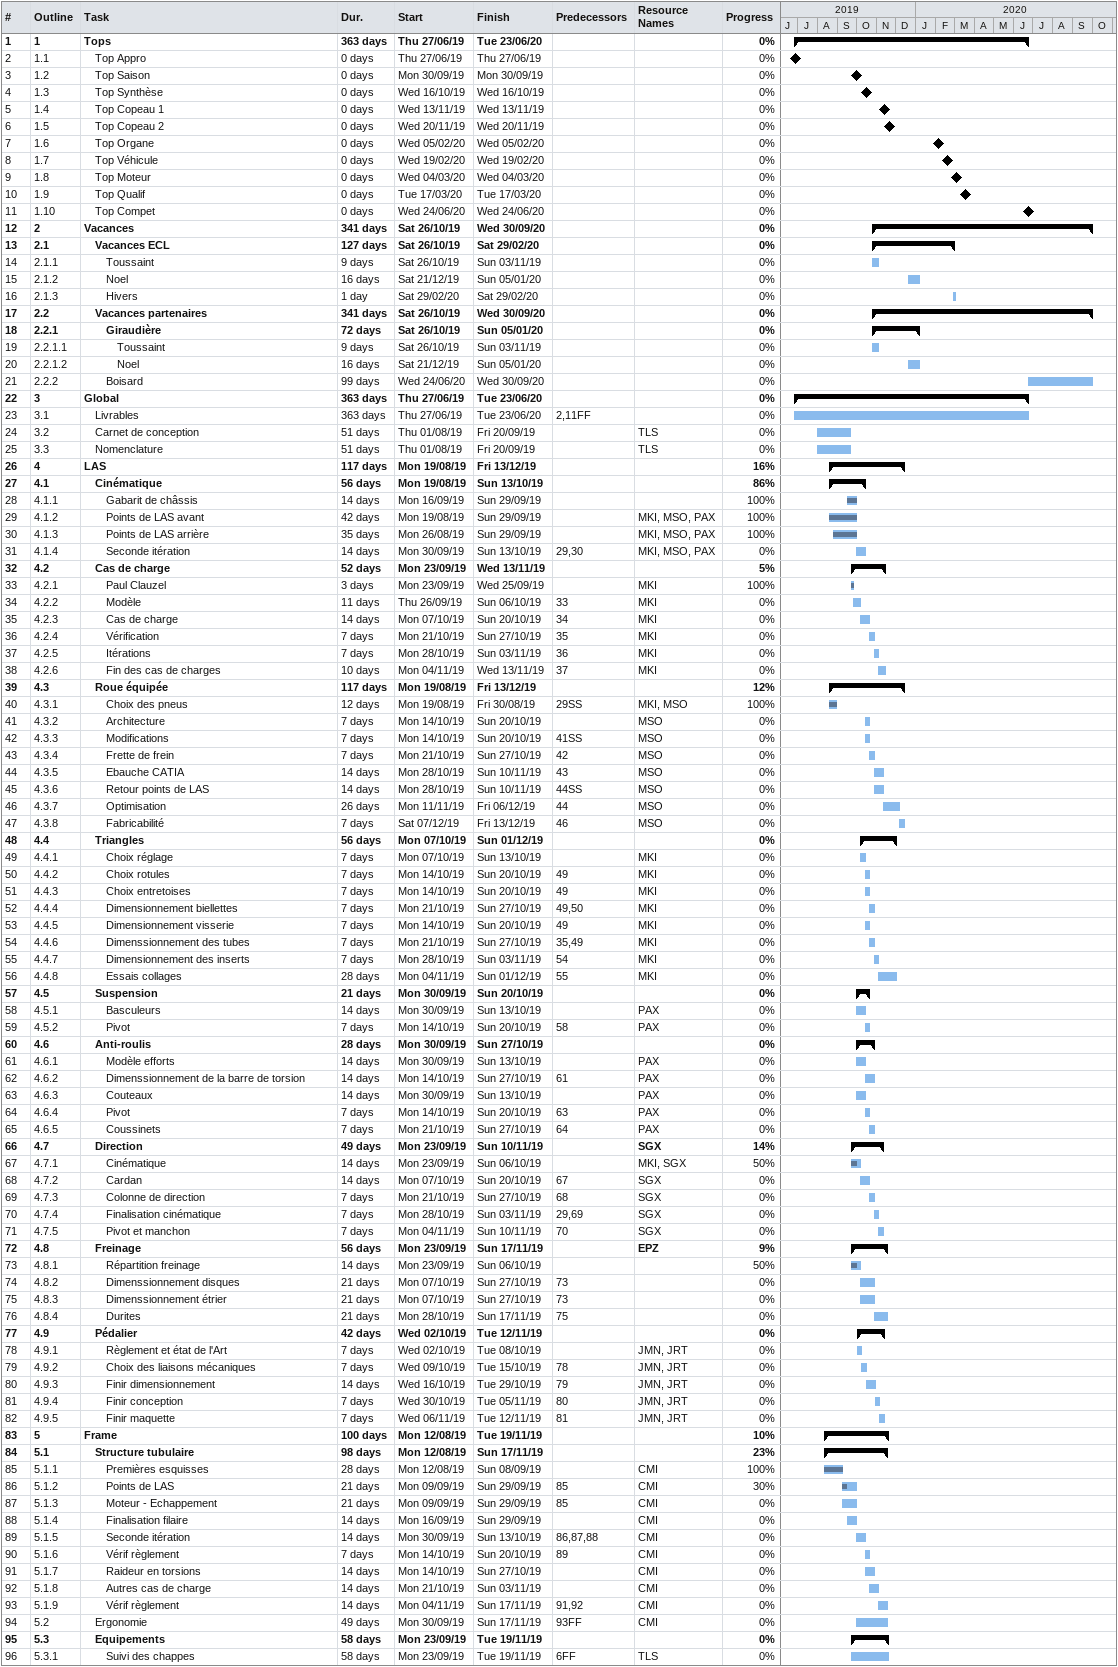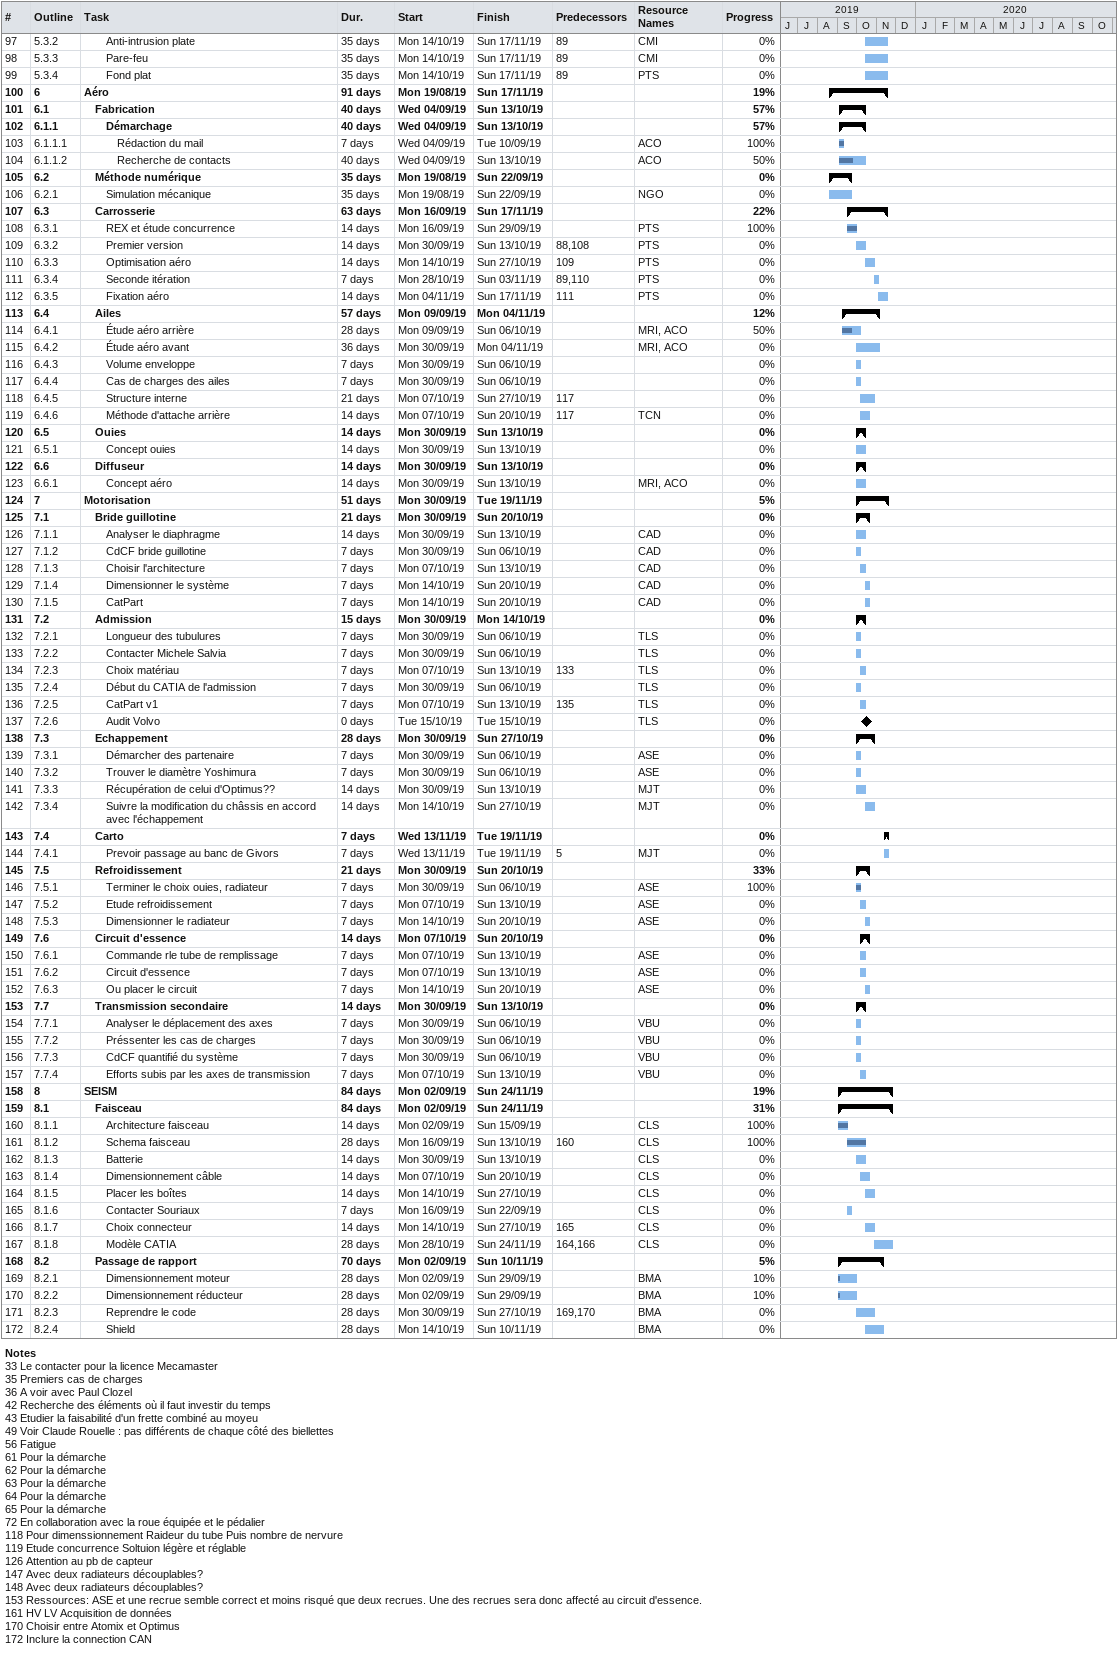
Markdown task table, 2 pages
| ID | WBS | Task | Duration | Start | Finish | Predecessors | Resources | % complete |
|---|---|---|---|---|---|---|---|---|
| 1 | 1 | **Tops** | 363d | 2019-06-27 | 2020-06-23 |  |  | 0 |
| 2 | 1.1 | Top Appro | 0d | 2019-06-27 | 2019-06-27 |  |  | 0 |
| 3 | 1.2 | Top Saison | 0d | 2019-09-30 | 2019-09-30 |  |  | 0 |
| 4 | 1.3 | Top Synthèse | 0d | 2019-10-16 | 2019-10-16 |  |  | 0 |
| 5 | 1.4 | Top Copeau 1 | 0d | 2019-11-13 | 2019-11-13 |  |  | 0 |
| 6 | 1.5 | Top Copeau 2 | 0d | 2019-11-20 | 2019-11-20 |  |  | 0 |
| 7 | 1.6 | Top Organe | 0d | 2020-02-05 | 2020-02-05 |  |  | 0 |
| 8 | 1.7 | Top Véhicule | 0d | 2020-02-19 | 2020-02-19 |  |  | 0 |
| 9 | 1.8 | Top Moteur | 0d | 2020-03-04 | 2020-03-04 |  |  | 0 |
| 10 | 1.9 | Top Qualif | 0d | 2020-03-17 | 2020-03-17 |  |  | 0 |
| 11 | 1.10 | Top Compet | 0d | 2020-06-24 | 2020-06-24 |  |  | 0 |
| 12 | 2 | **Vacances** | 341d | 2019-10-26 | 2020-09-30 |  |  | 0 |
| 13 | 2.1 | **Vacances ECL** | 127d | 2019-10-26 | 2020-02-29 |  |  | 0 |
| 14 | 2.1.1 | Toussaint | 9d | 2019-10-26 | 2019-11-03 |  |  | 0 |
| 15 | 2.1.2 | Noel | 16d | 2019-12-21 | 2020-01-05 |  |  | 0 |
| 16 | 2.1.3 | Hivers | 1d | 2020-02-29 | 2020-02-29 |  |  | 0 |
| 17 | 2.2 | **Vacances partenaires** | 341d | 2019-10-26 | 2020-09-30 |  |  | 0 |
| 18 | 2.2.1 | **Giraudière** | 72d | 2019-10-26 | 2020-01-05 |  |  | 0 |
| 19 | 2.2.1.1 | Toussaint | 9d | 2019-10-26 | 2019-11-03 |  |  | 0 |
| 20 | 2.2.1.2 | Noel | 16d | 2019-12-21 | 2020-01-05 |  |  | 0 |
| 21 | 2.2.2 | Boisard | 99d | 2020-06-24 | 2020-09-30 |  |  | 0 |
| 22 | 3 | **Global** | 363d | 2019-06-27 | 2020-06-23 |  |  | 0 |
| 23 | 3.1 | Livrables | 363d | 2019-06-27 | 2020-06-23 | 2, 11FF |  | 0 |
| 24 | 3.2 | Carnet de conception | 51d | 2019-08-01 | 2019-09-20 |  | TLS | 0 |
| 25 | 3.3 | Nomenclature | 51d | 2019-08-01 | 2019-09-20 |  | TLS | 0 |
| 26 | 4 | **LAS** | 117d | 2019-08-19 | 2019-12-13 |  |  | 16 |
| 27 | 4.1 | **Cinématique** | 56d | 2019-08-19 | 2019-10-13 |  |  | 86 |
| 28 | 4.1.1 | Gabarit de châssis | 14d | 2019-09-16 | 2019-09-29 |  |  | 100 |
| 29 | 4.1.2 | Points de LAS avant | 42d | 2019-08-19 | 2019-09-29 |  | MKI, MSO, PAX | 100 |
| 30 | 4.1.3 | Points de LAS arrière | 35d | 2019-08-26 | 2019-09-29 |  | MKI, MSO, PAX | 100 |
| 31 | 4.1.4 | Seconde itération | 14d | 2019-09-30 | 2019-10-13 | 29, 30 | MKI, MSO, PAX | 0 |
| 32 | 4.2 | **Cas de charge** | 52d | 2019-09-23 | 2019-11-13 |  |  | 5 |
| 33 | 4.2.1 | Paul Clauzel | 3d | 2019-09-23 | 2019-09-25 |  | MKI | 100 |
| 34 | 4.2.2 | Modèle | 11d | 2019-09-26 | 2019-10-06 | 33 | MKI | 0 |
| 35 | 4.2.3 | Cas de charge | 14d | 2019-10-07 | 2019-10-20 | 34 | MKI | 0 |
| 36 | 4.2.4 | Vérification | 7d | 2019-10-21 | 2019-10-27 | 35 | MKI | 0 |
| 37 | 4.2.5 | Itérations | 7d | 2019-10-28 | 2019-11-03 | 36 | MKI | 0 |
| 38 | 4.2.6 | Fin des cas de charges | 10d | 2019-11-04 | 2019-11-13 | 37 | MKI | 0 |
| 39 | 4.3 | **Roue équipée** | 117d | 2019-08-19 | 2019-12-13 |  |  | 12 |
| 40 | 4.3.1 | Choix des pneus | 12d | 2019-08-19 | 2019-08-30 | 29SS | MKI, MSO | 100 |
| 41 | 4.3.2 | Architecture | 7d | 2019-10-14 | 2019-10-20 |  | MSO | 0 |
| 42 | 4.3.3 | Modifications | 7d | 2019-10-14 | 2019-10-20 | 41SS | MSO | 0 |
| 43 | 4.3.4 | Frette de frein | 7d | 2019-10-21 | 2019-10-27 | 42 | MSO | 0 |
| 44 | 4.3.5 | Ebauche CATIA | 14d | 2019-10-28 | 2019-11-10 | 43 | MSO | 0 |
| 45 | 4.3.6 | Retour points de LAS | 14d | 2019-10-28 | 2019-11-10 | 44SS | MSO | 0 |
| 46 | 4.3.7 | Optimisation | 26d | 2019-11-11 | 2019-12-06 | 44 | MSO | 0 |
| 47 | 4.3.8 | Fabricabilité | 7d | 2019-12-07 | 2019-12-13 | 46 | MSO | 0 |
| 48 | 4.4 | **Triangles** | 56d | 2019-10-07 | 2019-12-01 |  |  | 0 |
| 49 | 4.4.1 | Choix réglage | 7d | 2019-10-07 | 2019-10-13 |  | MKI | 0 |
| 50 | 4.4.2 | Choix rotules | 7d | 2019-10-14 | 2019-10-20 | 49 | MKI | 0 |
| 51 | 4.4.3 | Choix entretoises | 7d | 2019-10-14 | 2019-10-20 | 49 | MKI | 0 |
| 52 | 4.4.4 | Dimensionnement biellettes | 7d | 2019-10-21 | 2019-10-27 | 49, 50 | MKI | 0 |
| 53 | 4.4.5 | Dimensionnement visserie | 7d | 2019-10-14 | 2019-10-20 | 49 | MKI | 0 |
| 54 | 4.4.6 | Dimenssionnement des tubes | 7d | 2019-10-21 | 2019-10-27 | 35, 49 | MKI | 0 |
| 55 | 4.4.7 | Dimensionnement des inserts | 7d | 2019-10-28 | 2019-11-03 | 54 | MKI | 0 |
| 56 | 4.4.8 | Essais collages | 28d | 2019-11-04 | 2019-12-01 | 55 | MKI | 0 |
| 57 | 4.5 | **Suspension** | 21d | 2019-09-30 | 2019-10-20 |  |  | 0 |
| 58 | 4.5.1 | Basculeurs | 14d | 2019-09-30 | 2019-10-13 |  | PAX | 0 |
| 59 | 4.5.2 | Pivot | 7d | 2019-10-14 | 2019-10-20 | 58 | PAX | 0 |
| 60 | 4.6 | **Anti-roulis** | 28d | 2019-09-30 | 2019-10-27 |  |  | 0 |
| 61 | 4.6.1 | Modèle efforts | 14d | 2019-09-30 | 2019-10-13 |  | PAX | 0 |
| 62 | 4.6.2 | Dimenssionnement de la barre de torsion | 14d | 2019-10-14 | 2019-10-27 | 61 | PAX | 0 |
| 63 | 4.6.3 | Couteaux | 14d | 2019-09-30 | 2019-10-13 |  | PAX | 0 |
| 64 | 4.6.4 | Pivot | 7d | 2019-10-14 | 2019-10-20 | 63 | PAX | 0 |
| 65 | 4.6.5 | Coussinets | 7d | 2019-10-21 | 2019-10-27 | 64 | PAX | 0 |
| 66 | 4.7 | **Direction** | 49d | 2019-09-23 | 2019-11-10 |  | SGX | 14 |
| 67 | 4.7.1 | Cinématique | 14d | 2019-09-23 | 2019-10-06 |  | MKI, SGX | 50 |
| 68 | 4.7.2 | Cardan | 14d | 2019-10-07 | 2019-10-20 | 67 | SGX | 0 |
| 69 | 4.7.3 | Colonne de direction | 7d | 2019-10-21 | 2019-10-27 | 68 | SGX | 0 |
| 70 | 4.7.4 | Finalisation cinématique | 7d | 2019-10-28 | 2019-11-03 | 29, 69 | SGX | 0 |
| 71 | 4.7.5 | Pivot et manchon | 7d | 2019-11-04 | 2019-11-10 | 70 | SGX | 0 |
| 72 | 4.8 | **Freinage** | 56d | 2019-09-23 | 2019-11-17 |  | EPZ | 9 |
| 73 | 4.8.1 | Répartition freinage | 14d | 2019-09-23 | 2019-10-06 |  |  | 50 |
| 74 | 4.8.2 | Dimenssionnement disques | 21d | 2019-10-07 | 2019-10-27 | 73 |  | 0 |
| 75 | 4.8.3 | Dimenssionnement étrier | 21d | 2019-10-07 | 2019-10-27 | 73 |  | 0 |
| 76 | 4.8.4 | Durites | 21d | 2019-10-28 | 2019-11-17 | 75 |  | 0 |
| 77 | 4.9 | **Pédalier** | 42d | 2019-10-02 | 2019-11-12 |  |  | 0 |
| 78 | 4.9.1 | Règlement et état de l'Art | 7d | 2019-10-02 | 2019-10-08 |  | JMN, JRT | 0 |
| 79 | 4.9.2 | Choix des liaisons mécaniques | 7d | 2019-10-09 | 2019-10-15 | 78 | JMN, JRT | 0 |
| 80 | 4.9.3 | Finir dimensionnement | 14d | 2019-10-16 | 2019-10-29 | 79 | JMN, JRT | 0 |
| 81 | 4.9.4 | Finir conception | 7d | 2019-10-30 | 2019-11-05 | 80 | JMN, JRT | 0 |
| 82 | 4.9.5 | Finir maquette | 7d | 2019-11-06 | 2019-11-12 | 81 | JMN, JRT | 0 |
| 83 | 5 | **Frame** | 100d | 2019-08-12 | 2019-11-19 |  |  | 10 |
| 84 | 5.1 | **Structure tubulaire** | 98d | 2019-08-12 | 2019-11-17 |  |  | 23 |
| 85 | 5.1.1 | Premières esquisses | 28d | 2019-08-12 | 2019-09-08 |  | CMI | 100 |
| 86 | 5.1.2 | Points de LAS | 21d | 2019-09-09 | 2019-09-29 | 85 | CMI | 30 |
| 87 | 5.1.3 | Moteur - Echappement | 21d | 2019-09-09 | 2019-09-29 | 85 | CMI | 0 |
| 88 | 5.1.4 | Finalisation filaire | 14d | 2019-09-16 | 2019-09-29 |  | CMI | 0 |
| 89 | 5.1.5 | Seconde itération | 14d | 2019-09-30 | 2019-10-13 | 86, 87, 88 | CMI | 0 |
| 90 | 5.1.6 | Vérif règlement | 7d | 2019-10-14 | 2019-10-20 | 89 | CMI | 0 |
| 91 | 5.1.7 | Raideur en torsions | 14d | 2019-10-14 | 2019-10-27 |  | CMI | 0 |
| 92 | 5.1.8 | Autres cas de charge | 14d | 2019-10-21 | 2019-11-03 |  | CMI | 0 |
| 93 | 5.1.9 | Vérif règlement | 14d | 2019-11-04 | 2019-11-17 | 91, 92 | CMI | 0 |
| 94 | 5.2 | Ergonomie | 49d | 2019-09-30 | 2019-11-17 | 93FF | CMI | 0 |
| 95 | 5.3 | **Equipements** | 58d | 2019-09-23 | 2019-11-19 |  |  | 0 |
| 96 | 5.3.1 | Suivi des chappes | 58d | 2019-09-23 | 2019-11-19 | 6FF | TLS | 0 |
| 97 | 5.3.2 | Anti-intrusion plate | 35d | 2019-10-14 | 2019-11-17 | 89 | CMI | 0 |
| 98 | 5.3.3 | Pare-feu | 35d | 2019-10-14 | 2019-11-17 | 89 | CMI | 0 |
| 99 | 5.3.4 | Fond plat | 35d | 2019-10-14 | 2019-11-17 | 89 | PTS | 0 |
| 100 | 6 | **Aéro** | 91d | 2019-08-19 | 2019-11-17 |  |  | 19 |
| 101 | 6.1 | **Fabrication** | 40d | 2019-09-04 | 2019-10-13 |  |  | 57 |
| 102 | 6.1.1 | **Démarchage** | 40d | 2019-09-04 | 2019-10-13 |  |  | 57 |
| 103 | 6.1.1.1 | Rédaction du mail | 7d | 2019-09-04 | 2019-09-10 |  | ACO | 100 |
| 104 | 6.1.1.2 | Recherche de contacts | 40d | 2019-09-04 | 2019-10-13 |  | ACO | 50 |
| 105 | 6.2 | **Méthode numérique** | 35d | 2019-08-19 | 2019-09-22 |  |  | 0 |
| 106 | 6.2.1 | Simulation mécanique | 35d | 2019-08-19 | 2019-09-22 |  | NGO | 0 |
| 107 | 6.3 | **Carrosserie** | 63d | 2019-09-16 | 2019-11-17 |  |  | 22 |
| 108 | 6.3.1 | REX et étude concurrence | 14d | 2019-09-16 | 2019-09-29 |  | PTS | 100 |
| 109 | 6.3.2 | Premier version | 14d | 2019-09-30 | 2019-10-13 | 88, 108 | PTS | 0 |
| 110 | 6.3.3 | Optimisation aéro | 14d | 2019-10-14 | 2019-10-27 | 109 | PTS | 0 |
| 111 | 6.3.4 | Seconde itération | 7d | 2019-10-28 | 2019-11-03 | 89, 110 | PTS | 0 |
| 112 | 6.3.5 | Fixation aéro | 14d | 2019-11-04 | 2019-11-17 | 111 | PTS | 0 |
| 113 | 6.4 | **Ailes** | 57d | 2019-09-09 | 2019-11-04 |  |  | 12 |
| 114 | 6.4.1 | Étude aéro arrière | 28d | 2019-09-09 | 2019-10-06 |  | MRI, ACO | 50 |
| 115 | 6.4.2 | Étude aéro avant | 36d | 2019-09-30 | 2019-11-04 |  | MRI, ACO | 0 |
| 116 | 6.4.3 | Volume enveloppe | 7d | 2019-09-30 | 2019-10-06 |  |  | 0 |
| 117 | 6.4.4 | Cas de charges des ailes | 7d | 2019-09-30 | 2019-10-06 |  |  | 0 |
| 118 | 6.4.5 | Structure interne | 21d | 2019-10-07 | 2019-10-27 | 117 |  | 0 |
| 119 | 6.4.6 | Méthode d'attache arrière | 14d | 2019-10-07 | 2019-10-20 | 117 | TCN | 0 |
| 120 | 6.5 | **Ouies** | 14d | 2019-09-30 | 2019-10-13 |  |  | 0 |
| 121 | 6.5.1 | Concept ouies | 14d | 2019-09-30 | 2019-10-13 |  |  | 0 |
| 122 | 6.6 | **Diffuseur** | 14d | 2019-09-30 | 2019-10-13 |  |  | 0 |
| 123 | 6.6.1 | Concept aéro | 14d | 2019-09-30 | 2019-10-13 |  | MRI, ACO | 0 |
| 124 | 7 | **Motorisation** | 51d | 2019-09-30 | 2019-11-19 |  |  | 5 |
| 125 | 7.1 | **Bride guillotine** | 21d | 2019-09-30 | 2019-10-20 |  |  | 0 |
| 126 | 7.1.1 | Analyser le diaphragme | 14d | 2019-09-30 | 2019-10-13 |  | CAD | 0 |
| 127 | 7.1.2 | CdCF bride guillotine | 7d | 2019-09-30 | 2019-10-06 |  | CAD | 0 |
| 128 | 7.1.3 | Choisir l'architecture | 7d | 2019-10-07 | 2019-10-13 |  | CAD | 0 |
| 129 | 7.1.4 | Dimensionner le système | 7d | 2019-10-14 | 2019-10-20 |  | CAD | 0 |
| 130 | 7.1.5 | CatPart | 7d | 2019-10-14 | 2019-10-20 |  | CAD | 0 |
| 131 | 7.2 | **Admission** | 15d | 2019-09-30 | 2019-10-14 |  |  | 0 |
| 132 | 7.2.1 | Longueur des tubulures | 7d | 2019-09-30 | 2019-10-06 |  | TLS | 0 |
| 133 | 7.2.2 | Contacter Michele Salvia | 7d | 2019-09-30 | 2019-10-06 |  | TLS | 0 |
| 134 | 7.2.3 | Choix matériau | 7d | 2019-10-07 | 2019-10-13 | 133 | TLS | 0 |
| 135 | 7.2.4 | Début du CATIA de l'admission | 7d | 2019-09-30 | 2019-10-06 |  | TLS | 0 |
| 136 | 7.2.5 | CatPart v1 | 7d | 2019-10-07 | 2019-10-13 | 135 | TLS | 0 |
| 137 | 7.2.6 | Audit Volvo | 0d | 2019-10-15 | 2019-10-15 |  | TLS | 0 |
| 138 | 7.3 | **Echappement** | 28d | 2019-09-30 | 2019-10-27 |  |  | 0 |
| 139 | 7.3.1 | Démarcher des partenaire | 7d | 2019-09-30 | 2019-10-06 |  | ASE | 0 |
| 140 | 7.3.2 | Trouver le diamètre Yoshimura | 7d | 2019-09-30 | 2019-10-06 |  | ASE | 0 |
| 141 | 7.3.3 | Récupération de celui d'Optimus?? | 14d | 2019-09-30 | 2019-10-13 |  | MJT | 0 |
| 142 | 7.3.4 | Suivre la modification du châssis en accord avec l'échappement | 14d | 2019-10-14 | 2019-10-27 |  | MJT | 0 |
| 143 | 7.4 | **Carto** | 7d | 2019-11-13 | 2019-11-19 |  |  | 0 |
| 144 | 7.4.1 | Prevoir passage au banc de Givors | 7d | 2019-11-13 | 2019-11-19 | 5 | MJT | 0 |
| 145 | 7.5 | **Refroidissement** | 21d | 2019-09-30 | 2019-10-20 |  |  | 33 |
| 146 | 7.5.1 | Terminer le choix ouies, radiateur | 7d | 2019-09-30 | 2019-10-06 |  | ASE | 100 |
| 147 | 7.5.2 | Etude refroidissement | 7d | 2019-10-07 | 2019-10-13 |  | ASE | 0 |
| 148 | 7.5.3 | Dimensionner le radiateur | 7d | 2019-10-14 | 2019-10-20 |  | ASE | 0 |
| 149 | 7.6 | **Circuit d'essence** | 14d | 2019-10-07 | 2019-10-20 |  |  | 0 |
| 150 | 7.6.1 | Commande rle tube de remplissage | 7d | 2019-10-07 | 2019-10-13 |  | ASE | 0 |
| 151 | 7.6.2 | Circuit d'essence | 7d | 2019-10-07 | 2019-10-13 |  | ASE | 0 |
| 152 | 7.6.3 | Ou placer le circuit | 7d | 2019-10-14 | 2019-10-20 |  | ASE | 0 |
| 153 | 7.7 | **Transmission secondaire** | 14d | 2019-09-30 | 2019-10-13 |  |  | 0 |
| 154 | 7.7.1 | Analyser le déplacement des axes | 7d | 2019-09-30 | 2019-10-06 |  | VBU | 0 |
| 155 | 7.7.2 | Préssenter les cas de charges | 7d | 2019-09-30 | 2019-10-06 |  | VBU | 0 |
| 156 | 7.7.3 | CdCF quantifié du système | 7d | 2019-09-30 | 2019-10-06 |  | VBU | 0 |
| 157 | 7.7.4 | Efforts subis par les axes de transmission | 7d | 2019-10-07 | 2019-10-13 |  | VBU | 0 |
| 158 | 8 | **SEISM** | 84d | 2019-09-02 | 2019-11-24 |  |  | 19 |
| 159 | 8.1 | **Faisceau** | 84d | 2019-09-02 | 2019-11-24 |  |  | 31 |
| 160 | 8.1.1 | Architecture faisceau | 14d | 2019-09-02 | 2019-09-15 |  | CLS | 100 |
| 161 | 8.1.2 | Schema faisceau | 28d | 2019-09-16 | 2019-10-13 | 160 | CLS | 100 |
| 162 | 8.1.3 | Batterie | 14d | 2019-09-30 | 2019-10-13 |  | CLS | 0 |
| 163 | 8.1.4 | Dimensionnement câble | 14d | 2019-10-07 | 2019-10-20 |  | CLS | 0 |
| 164 | 8.1.5 | Placer les boîtes | 14d | 2019-10-14 | 2019-10-27 |  | CLS | 0 |
| 165 | 8.1.6 | Contacter Souriaux | 7d | 2019-09-16 | 2019-09-22 |  | CLS | 0 |
| 166 | 8.1.7 | Choix connecteur | 14d | 2019-10-14 | 2019-10-27 | 165 | CLS | 0 |
| 167 | 8.1.8 | Modèle CATIA | 28d | 2019-10-28 | 2019-11-24 | 164, 166 | CLS | 0 |
| 168 | 8.2 | **Passage de rapport** | 70d | 2019-09-02 | 2019-11-10 |  |  | 5 |
| 169 | 8.2.1 | Dimensionnement moteur | 28d | 2019-09-02 | 2019-09-29 |  | BMA | 10 |
| 170 | 8.2.2 | Dimensionnement réducteur | 28d | 2019-09-02 | 2019-09-29 |  | BMA | 10 |
| 171 | 8.2.3 | Reprendre le code | 28d | 2019-09-30 | 2019-10-27 | 169, 170 | BMA | 0 |
| 172 | 8.2.4 | Shield | 28d | 2019-10-14 | 2019-11-10 |  | BMA | 0 |

Notes
- 33: Le contacter pour la licence Mecamaster
- 35: Premiers cas de charges
- 36: A voir avec Paul Clozel
- 42: Recherche des éléments où il faut investir du temps
- 43: Etudier la faisabilité d'un frette combiné au moyeu
- 49: Voir Claude Rouelle : pas différents de chaque côté des biellettes
- 56: Fatigue
- 61: Pour la démarche
- 62: Pour la démarche
- 63: Pour la démarche
- 64: Pour la démarche
- 65: Pour la démarche
- 72: En collaboration avec la roue équipée et le pédalier
- 118: Pour dimenssionnement Raideur du tube Puis nombre de nervure
- 119: Etude concurrence Soltuion légère et réglable
- 126: Attention au pb de capteur
- 147: Avec deux radiateurs découplables?
- 148: Avec deux radiateurs découplables?
- 153: Ressources: ASE et une recrue semble correct et moins risqué que deux recrues. Une des recrues sera donc affecté au circuit d'essence.
- 161: HV LV Acquisition de données
- 170: Choisir entre Atomix et Optimus
- 172: Inclure la connection CAN
